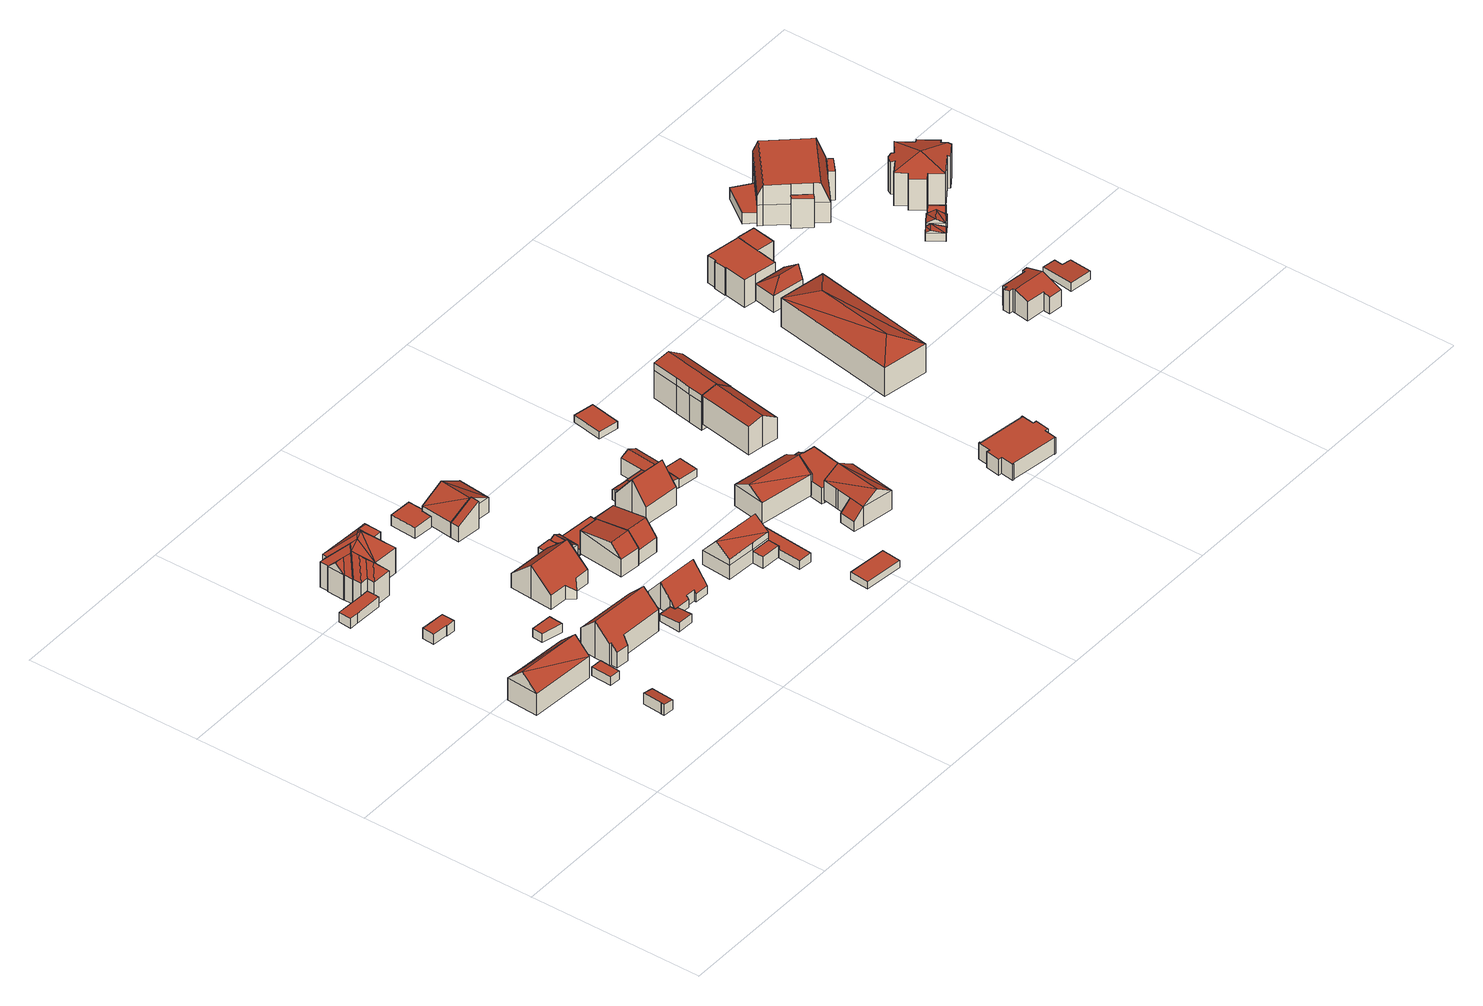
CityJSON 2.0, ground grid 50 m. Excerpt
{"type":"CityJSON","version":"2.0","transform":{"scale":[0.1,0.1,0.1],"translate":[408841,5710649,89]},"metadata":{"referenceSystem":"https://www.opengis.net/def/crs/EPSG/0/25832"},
"CityObjects":{
"building1":{"type":"Building","attributes":{"Gemeindeschluessel":"05978036","Geometrietyp2DReferenz":"3000","function":"31001_1000","roofType":"3100","measuredHeight":10.97},"geometry":[{"type":"MultiSurface","lod":"2","boundaries":[[[0,1,2,3]],[[1,4,5,2]],[[4,6,7,5]],[[6,0,3,7]],[[4,1,8]],[[0,6,9]],[[0,8,1]],[[8,0,9]],[[9,4,8]],[[4,9,6]],[[3,2,5,7]]],"semantics":{"surfaces":[{"type":"WallSurface"},{"type":"RoofSurface"},{"type":"GroundSurface"}],"values":[0,0,0,0,0,0,1,1,1,1,2]}}]},
"building2":{"type":"Building","attributes":{"Gemeindeschluessel":"05978036","Geometrietyp2DReferenz":"3000","function":"31001_2460","roofType":"2100","measuredHeight":3.35},"geometry":[{"type":"MultiSurface","lod":"2","boundaries":[[[10,11,12,13]],[[11,14,15,12]],[[14,16,17,15]],[[16,18,19,17]],[[18,20,21,19]],[[20,10,13,21]],[[20,18,16,14,11,10]],[[13,12,15,17,19,21]]],"semantics":{"surfaces":[{"type":"WallSurface"},{"type":"RoofSurface"},{"type":"GroundSurface"}],"values":[0,0,0,0,0,0,1,2]}}]},
"building3":{"type":"Building","attributes":{"Gemeindeschluessel":"05978036","Geometrietyp2DReferenz":"3000","function":"31001_2460","roofType":"1000","measuredHeight":2.56},"geometry":[{"type":"MultiSurface","lod":"2","boundaries":[[[22,23,24,25]],[[23,26,27,24]],[[26,28,29,27]],[[28,22,25,29]],[[28,26,23,22]],[[25,24,27,29]]],"semantics":{"surfaces":[{"type":"WallSurface"},{"type":"RoofSurface"},{"type":"GroundSurface"}],"values":[0,0,0,0,1,2]}}]},
"building4":{"type":"Building","attributes":{"Gemeindeschluessel":"05978036","Geometrietyp2DReferenz":"3000","function":"31001_2460","roofType":"1000","measuredHeight":3.02},"geometry":[{"type":"MultiSurface","lod":"2","boundaries":[[[30,31,32,33]],[[31,34,35,32]],[[34,36,37,35]],[[36,38,39,37]],[[38,40,41,39]],[[40,30,33,41]],[[40,38,36,34,31,30]],[[33,32,35,37,39,41]]],"semantics":{"surfaces":[{"type":"WallSurface"},{"type":"RoofSurface"},{"type":"GroundSurface"}],"values":[0,0,0,0,0,0,1,2]}}]},
"building5":{"type":"Building","attributes":{"Gemeindeschluessel":"05978036","Geometrietyp2DReferenz":"3000","function":"31001_2460","roofType":"9999","measuredHeight":3},"geometry":[{"type":"MultiSurface","lod":"2","boundaries":[[[42,43,44,45,46,47,48,49]],[[49,48,50,51]],[[48,47,52,50]],[[47,46,53,52]],[[46,45,54,53]],[[45,44,55,54]],[[44,43,56,55]],[[43,42,57,56]],[[42,49,51,57]],[[51,50,52,53,54,55,56,57]]],"semantics":{"surfaces":[{"type":"RoofSurface"},{"type":"WallSurface"},{"type":"GroundSurface"}],"values":[0,1,1,1,1,1,1,1,1,2]}}]},
"building6":{"type":"Building","attributes":{"Gemeindeschluessel":"05978036","Geometrietyp2DReferenz":"3000","function":"31001_2460","roofType":"1000","measuredHeight":2.69},"geometry":[{"type":"MultiSurface","lod":"2","boundaries":[[[58,59,60,61]],[[59,62,63,60]],[[62,64,65,63]],[[64,58,61,65]],[[64,62,59,58]],[[61,60,63,65]]],"semantics":{"surfaces":[{"type":"WallSurface"},{"type":"RoofSurface"},{"type":"GroundSurface"}],"values":[0,0,0,0,1,2]}}]},
"building7":{"type":"Building","attributes":{"Gemeindeschluessel":"05978036","Geometrietyp2DReferenz":"3000","function":"31001_1000","roofType":"5000","measuredHeight":11.16},"geometry":[{"type":"MultiSurface","lod":"2","boundaries":[[[66,67,68,69]],[[67,70,71,68]],[[70,72,73,71]],[[72,74,75,73]],[[74,76,77,75]],[[76,78,79,77]],[[78,80,81,79]],[[80,82,83,81]],[[82,84,85,83]],[[84,66,69,85]],[[80,78,76,74,72,70,67,66]],[[66,84,82,80]],[[69,68,71,73,75,77,79,81,83,85]]],"semantics":{"surfaces":[{"type":"WallSurface"},{"type":"RoofSurface"},{"type":"GroundSurface"}],"values":[0,0,0,0,0,0,0,0,0,0,1,1,2]}}]},
"building8":{"type":"Building","attributes":{"Gemeindeschluessel":"05978036","Geometrietyp2DReferenz":"3000","function":"31001_1000","roofType":"5000","measuredHeight":13.43},"geometry":[{"type":"MultiSurface","lod":"2","boundaries":[[[86,87,88,89]],[[87,90,91,88]],[[90,92,93,91]],[[92,94,95,93]],[[94,96,97,95]],[[96,98,99,97]],[[98,100,101,99]],[[100,102,103,101]],[[102,104,105,103]],[[104,106,107,105]],[[106,108,109,107]],[[108,110,111,109]],[[110,112,113,111]],[[112,114,115,113]],[[114,116,117,115]],[[116,118,119,117]],[[118,120,121,119]],[[120,122,123,121]],[[122,86,89,123]],[[124,125,122,120]],[[124,120,118]],[[126,127,125,124,118,116]],[[128,126,129]],[[90,126,128]],[[126,90,87]],[[130,131,132]],[[126,130,129]],[[116,130,126]],[[116,131,130]],[[131,116,114]],[[133,131,114,112]],[[134,133,112,110]],[[134,110,108]],[[134,108,133]],[[133,132,131]],[[106,133,108]],[[106,132,133]],[[132,106,104]],[[130,132,104,102]],[[129,130,102,100]],[[128,129,100,98]],[[135,136,128,98,96]],[[135,96,94]],[[136,135,94,92]],[[128,136,92,90]],[[127,126,87,86]],[[125,127,86,122]],[[89,88,91,93,95,97,99,101,103,105,107,109,111,113,115,117,119,121,123]]],"semantics":{"surfaces":[{"type":"WallSurface"},{"type":"RoofSurface"},{"type":"GroundSurface"}],"values":[0,0,0,0,0,0,0,0,0,0,0,0,0,0,0,0,0,0,0,1,1,1,1,1,1,1,1,1,1,1,1,1,1,1,1,1,1,1,1,1,1,1,0,1,1,1,1,2]}}]},
"building9":{"type":"Building","attributes":{"Gemeindeschluessel":"05978036","Geometrietyp2DReferenz":"3000","function":"31001_2460","roofType":"2100","measuredHeight":2.71},"geometry":[{"type":"MultiSurface","lod":"2","boundaries":[[[137,138,139,140]],[[138,141,142,139]],[[141,143,144,142]],[[143,145,146,144]],[[145,147,148,146]],[[147,137,140,148]],[[147,145,143,141,138,137]],[[140,139,142,144,146,148]]],"semantics":{"surfaces":[{"type":"WallSurface"},{"type":"RoofSurface"},{"type":"GroundSurface"}],"values":[0,0,0,0,0,0,1,2]}}]},
"building10":{"type":"Building","attributes":{"Gemeindeschluessel":"05978036","Geometrietyp2DReferenz":"3000","function":"31001_1000","roofType":"3100","measuredHeight":10.07},"geometry":[{"type":"MultiSurface","lod":"2","boundaries":[[[149,150,151,152]],[[150,153,154,151]],[[153,155,156,154]],[[155,157,158,156]],[[157,159,160,158]],[[159,161,162,160]],[[161,163,164,162]],[[163,165,166,164]],[[165,167,168,166]],[[167,149,152,168]],[[163,161,159,157,155,153,150]],[[150,149,167,165,163]],[[152,151,154,156,158,160,162,164,166,168]]],"semantics":{"surfaces":[{"type":"WallSurface"},{"type":"RoofSurface"},{"type":"GroundSurface"}],"values":[0,0,0,0,0,0,0,0,0,0,1,1,2]}}]},
"building11":{"type":"Building","attributes":{"Gemeindeschluessel":"05978036","Geometrietyp2DReferenz":"3000","function":"31001_1000","roofType":"3100","measuredHeight":8.25},"geometry":[{"type":"MultiSurface","lod":"2","boundaries":[[[169,170,171,172]],[[170,173,174,171]],[[173,175,176,174]],[[175,177,178,176]],[[177,179,180,178]],[[179,181,182,180]],[[181,183,184,182]],[[183,185,186,184]],[[185,187,188,186]],[[187,189,190,188]],[[189,191,192,190]],[[191,169,172,192]],[[187,185,183,181]],[[181,179,177,175,173,170,169,191,189,187]],[[172,171,174,176,178,180,182,184,186,188,190,192]]],"semantics":{"surfaces":[{"type":"WallSurface"},{"type":"RoofSurface"},{"type":"GroundSurface"}],"values":[0,0,0,0,0,0,0,0,0,0,0,0,1,1,2]}}]},
"building12":{"type":"Building","attributes":{"Gemeindeschluessel":"05978036","Geometrietyp2DReferenz":"3000","function":"31001_2460","roofType":"1000","measuredHeight":3.5},"geometry":[{"type":"MultiSurface","lod":"2","boundaries":[[[193,194,195,196]],[[194,197,198,195]],[[197,199,200,198]],[[199,201,202,200]],[[201,193,196,202]],[[201,199,197,194,193]],[[196,195,198,200,202]]],"semantics":{"surfaces":[{"type":"WallSurface"},{"type":"RoofSurface"},{"type":"GroundSurface"}],"values":[0,0,0,0,0,1,2]}}]},
"building13":{"type":"Building","attributes":{"Gemeindeschluessel":"05978036","Geometrietyp2DReferenz":"3000","function":"31001_2460","roofType":"1000","measuredHeight":3.28},"geometry":[{"type":"MultiSurface","lod":"2","boundaries":[[[203,204,205,206]],[[204,207,208,205]],[[207,209,210,208]],[[209,211,212,210]],[[211,213,214,212]],[[213,203,206,214]],[[213,211,209,207,204,203]],[[206,205,208,210,212,214]]],"semantics":{"surfaces":[{"type":"WallSurface"},{"type":"RoofSurface"},{"type":"GroundSurface"}],"values":[0,0,0,0,0,0,1,2]}}]},
"building14":{"type":"Building","attributes":{"Gemeindeschluessel":"05978036","Geometrietyp2DReferenz":"3000","function":"31001_2460","roofType":"3100","measuredHeight":3.82},"geometry":[{"type":"MultiSurface","lod":"2","boundaries":[[[215,216,217,218]],[[216,219,220,217]],[[219,221,222,220]],[[221,215,218,222]],[[219,216,223]],[[215,221,224]],[[216,224,223]],[[224,216,215]],[[223,221,219]],[[221,223,224]],[[218,217,220,222]]],"semantics":{"surfaces":[{"type":"WallSurface"},{"type":"RoofSurface"},{"type":"GroundSurface"}],"values":[0,0,0,0,0,0,1,1,1,1,2]}}]},
"building15":{"type":"Building","attributes":{"Gemeindeschluessel":"05978036","Geometrietyp2DReferenz":"3000","function":"31001_1000","roofType":"3100","measuredHeight":8.83},"geometry":[{"type":"MultiSurface","lod":"2","boundaries":[[[225,226,227,228]],[[226,229,230,227]],[[229,231,232,230]],[[231,225,228,232]],[[229,226,233]],[[225,231,234]],[[226,225,234,233]],[[231,229,233,234]],[[228,227,230,232]]],"semantics":{"surfaces":[{"type":"WallSurface"},{"type":"RoofSurface"},{"type":"GroundSurface"}],"values":[0,0,0,0,0,0,1,1,2]}}]},
"building16":{"type":"Building","attributes":{"Gemeindeschluessel":"05978036","Geometrietyp2DReferenz":"3000","function":"31001_1000"},"children":["building16-1","building16-2"]},
"building16-1":{"type":"BuildingPart","attributes":{"roofType":"2100","measuredHeight":8.32},"parents":["building16"],"geometry":[{"type":"MultiSurface","lod":"2","boundaries":[[[235,236,237,238,239,240]],[[236,241,242,237]],[[241,243,244,242]],[[241,236,235,245,246,243]],[[244,238,237,242]],[[240,245,235]],[[238,244,243,246,239]],[[239,246,245,240]]],"semantics":{"surfaces":[{"type":"WallSurface"},{"type":"RoofSurface"},{"type":"GroundSurface"},{"type":"ClosureSurface"}],"values":[0,0,0,1,2,0,3,3]}}]},
"building16-2":{"type":"BuildingPart","attributes":{"roofType":"3100","measuredHeight":8.21},"parents":["building16"],"geometry":[{"type":"MultiSurface","lod":"2","boundaries":[[[247,248,249,250]],[[251,252,244,243]],[[251,247,250,252]],[[247,251,253]],[[253,248,247]],[[248,253,254,245,240]],[[251,254,253]],[[254,251,243]],[[250,249,238,244,252]],[[238,249,248,239]],[[244,238,239,246,243]],[[254,243,246,245]],[[240,239,248]],[[245,246,239,240]]],"semantics":{"surfaces":[{"type":"WallSurface"},{"type":"RoofSurface"},{"type":"GroundSurface"},{"type":"ClosureSurface"}],"values":[0,0,0,0,1,1,1,1,2,0,3,0,0,3]}}]},
"building17":{"type":"Building","attributes":{"Gemeindeschluessel":"05978036","Geometrietyp2DReferenz":"3000","function":"31001_1000","roofType":"3100","measuredHeight":8.7},"geometry":[{"type":"MultiSurface","lod":"2","boundaries":[[[255,226,256,257]],[[226,258,259,256]],[[258,260,261,259]],[[260,262,263,261]],[[262,264,265,263]],[[264,266,267,265]],[[266,268,269,267]],[[268,255,257,269]],[[264,262,260,258,226,255]],[[255,268,266,264]],[[257,256,259,261,263,265,267,269]]],"semantics":{"surfaces":[{"type":"WallSurface"},{"type":"RoofSurface"},{"type":"GroundSurface"}],"values":[0,0,0,0,0,0,0,0,1,1,2]}}]},
"building18":{"type":"Building","attributes":{"Gemeindeschluessel":"05978036","Geometrietyp2DReferenz":"3000","function":"31001_1310","roofType":"1000","measuredHeight":1.71},"geometry":[{"type":"MultiSurface","lod":"2","boundaries":[[[270,271,222,272]],[[271,273,220,222]],[[273,274,275,220]],[[274,276,277,275]],[[276,278,279,277]],[[278,280,281,279]],[[280,282,283,281]],[[282,284,285,283]],[[284,286,287,285]],[[286,288,289,287]],[[288,270,272,289]],[[288,286,284,282,280,278,276,274,273,271,270]],[[272,222,220,275,277,279,281,283,285,287,289]]],"semantics":{"surfaces":[{"type":"WallSurface"},{"type":"RoofSurface"},{"type":"GroundSurface"}],"values":[0,0,0,0,0,0,0,0,0,0,0,1,2]}}]},
"building19":{"type":"Building","attributes":{"Gemeindeschluessel":"05978036","Geometrietyp2DReferenz":"3000","function":"31001_1000"},"children":["building19-1","building19-2"]},
"building19-1":{"type":"BuildingPart","attributes":{"roofType":"3100","measuredHeight":9.19},"parents":["building19"],"geometry":[{"type":"MultiSurface","lod":"2","boundaries":[[[290,291,292,293]],[[291,294,295,296,292]],[[297,298,299]],[[297,300,301,298]],[[300,302,303,301]],[[302,290,293,303]],[[290,304,305,306]],[[304,290,302]],[[304,307,305]],[[304,308,309,307]],[[294,307,309,297]],[[297,309,308,300]],[[300,308,304,302]],[[291,306,305,307,294]],[[290,306,291]],[[293,292,296,298,301,303]],[[299,295,294,297]],[[299,298,296,295]]],"semantics":{"surfaces":[{"type":"WallSurface"},{"type":"RoofSurface"},{"type":"GroundSurface"},{"type":"ClosureSurface"}],"values":[0,0,0,0,0,0,1,1,1,1,0,0,0,0,0,2,0,3]}}]},
"building19-2":{"type":"BuildingPart","attributes":{"roofType":"1000","measuredHeight":3.63},"parents":["building19"],"geometry":[{"type":"MultiSurface","lod":"2","boundaries":[[[295,310,311,296]],[[310,312,313,311]],[[312,314,315,313]],[[314,299,298,315]],[[299,314,312,310,295]],[[296,311,313,315,298]],[[296,298,299,295]]],"semantics":{"surfaces":[{"type":"WallSurface"},{"type":"RoofSurface"},{"type":"GroundSurface"},{"type":"ClosureSurface"}],"values":[0,0,0,0,1,2,3]}}]},
"building20":{"type":"Building","attributes":{"Gemeindeschluessel":"05978036","Geometrietyp2DReferenz":"3000","function":"31001_2460","roofType":"1000","measuredHeight":2.87},"geometry":[{"type":"MultiSurface","lod":"2","boundaries":[[[316,317,261,263]],[[317,318,319,261]],[[318,320,321,319]],[[320,322,323,321]],[[322,316,263,323]],[[322,320,318,317,316]],[[263,261,319,321,323]]],"semantics":{"surfaces":[{"type":"WallSurface"},{"type":"RoofSurface"},{"type":"GroundSurface"}],"values":[0,0,0,0,0,1,2]}}]},
"building21":{"type":"Building","attributes":{"Gemeindeschluessel":"05978036","Geometrietyp2DReferenz":"3000","function":"31001_2460","roofType":"1000","measuredHeight":2.16},"geometry":[{"type":"MultiSurface","lod":"2","boundaries":[[[324,325,326,327]],[[325,328,329,326]],[[328,330,331,329]],[[330,324,327,331]],[[330,328,325,324]],[[327,326,329,331]]],"semantics":{"surfaces":[{"type":"WallSurface"},{"type":"RoofSurface"},{"type":"GroundSurface"}],"values":[0,0,0,0,1,2]}}]},
"building22":{"type":"Building","attributes":{"Gemeindeschluessel":"05978036","Geometrietyp2DReferenz":"3000","function":"31001_2460","roofType":"1000","measuredHeight":2.64},"geometry":[{"type":"MultiSurface","lod":"2","boundaries":[[[332,333,313,334]],[[333,335,311,313]],[[335,336,296,311]],[[336,337,292,296]],[[337,338,339,292]],[[338,340,341,339]],[[340,332,334,341]],[[340,338,337,336,335,333,332]],[[334,313,311,296,292,339,341]]],"semantics":{"surfaces":[{"type":"WallSurface"},{"type":"RoofSurface"},{"type":"GroundSurface"}],"values":[0,0,0,0,0,0,0,1,2]}}]},
"building23":{"type":"Building","attributes":{"Gemeindeschluessel":"05978036","Geometrietyp2DReferenz":"3000","function":"51009_1610","roofType":"2100","measuredHeight":3.91},"geometry":[{"type":"MultiSurface","lod":"2","boundaries":[[[342,343,344,345]],[[343,346,347,344]],[[346,348,349,347]],[[348,350,351,349]],[[350,352,353,351]],[[352,342,345,353]],[[352,350,348,346,343,342]],[[345,344,347,349,351,353]]],"semantics":{"surfaces":[{"type":"WallSurface"},{"type":"RoofSurface"},{"type":"GroundSurface"}],"values":[0,0,0,0,0,0,1,2]}}]},
"building24":{"type":"Building","attributes":{"Gemeindeschluessel":"05978036","Geometrietyp2DReferenz":"3000","function":"31001_1000"},"children":["building24-1","building24-2","building24-3"]},
"building24-1":{"type":"BuildingPart","attributes":{"roofType":"2100","measuredHeight":5.66},"parents":["building24"],"geometry":[{"type":"MultiSurface","lod":"2","boundaries":[[[352,354,355]],[[352,356,357,354]],[[356,358,359,357]],[[358,356,352,360,361]],[[362,354,357,359]],[[352,355,360]],[[355,354,362,363,360]],[[363,361,360]],[[362,359,358,361,363]]],"semantics":{"surfaces":[{"type":"WallSurface"},{"type":"RoofSurface"},{"type":"GroundSurface"},{"type":"ClosureSurface"}],"values":[0,0,0,1,2,0,3,0,3]}}]},
"building24-2":{"type":"BuildingPart","attributes":{"roofType":"3100","measuredHeight":11.53},"parents":["building24"],"geometry":[{"type":"MultiSurface","lod":"2","boundaries":[[[364,355,354,365]],[[366,367,368,369,370]],[[367,371,372,368]],[[371,373,374,372]],[[373,375,376,374]],[[375,377,378,376]],[[377,379,380,378]],[[379,381,382,380]],[[381,383,384,382]],[[383,364,365,384]],[[379,377,375,373,371]],[[371,367,366,360,355,364,383,381,379]],[[365,354,362,369,368,372,374,376,378,380,382,384]],[[362,354,355,360,363]],[[370,363,360,366]],[[370,369,362,363]]],"semantics":{"surfaces":[{"type":"WallSurface"},{"type":"RoofSurface"},{"type":"GroundSurface"},{"type":"ClosureSurface"}],"values":[0,0,0,0,0,0,0,0,0,0,1,1,2,3,0,3]}}]},
"building24-3":{"type":"BuildingPart","attributes":{"roofType":"3100","measuredHeight":6.38},"parents":["building24"],"geometry":[{"type":"MultiSurface","lod":"2","boundaries":[[[385,386,387,359,358]],[[386,388,389,387]],[[388,390,391,389]],[[390,392,393,391]],[[392,394,395,393]],[[394,396,368,395]],[[396,370,369,368]],[[394,392,390,388]],[[388,386,385,361,363,370,396,394]],[[362,359,387,389,391,393,395,368,369]],[[358,361,385]],[[359,362,363,361,358]],[[363,362,369,370]]],"semantics":{"surfaces":[{"type":"WallSurface"},{"type":"RoofSurface"},{"type":"GroundSurface"},{"type":"ClosureSurface"}],"values":[0,0,0,0,0,0,0,1,1,2,0,3,3]}}]},
"building25":{"type":"Building","attributes":{"Gemeindeschluessel":"05978036","Geometrietyp2DReferenz":"3000","function":"31001_2460","roofType":"2100","measuredHeight":3.67},"geometry":[{"type":"MultiSurface","lod":"2","boundaries":[[[397,398,399,400]],[[398,401,402,399]],[[401,403,404,402]],[[403,397,400,404]],[[403,401,398,397]],[[400,399,402,404]]],"semantics":{"surfaces":[{"type":"WallSurface"},{"type":"RoofSurface"},{"type":"GroundSurface"}],"values":[0,0,0,0,1,2]}}]},
"building26":{"type":"Building","attributes":{"Gemeindeschluessel":"05978036","Geometrietyp2DReferenz":"3000","function":"31001_2000","roofType":"5000","measuredHeight":9.31},"geometry":[{"type":"MultiSurface","lod":"2","boundaries":[[[405,406,407,408]],[[406,409,410,407]],[[409,411,412,410]],[[411,413,414,412]],[[413,415,416,414]],[[415,405,408,416]],[[406,417,418,419,409]],[[415,413,418]],[[415,418,417]],[[417,405,415]],[[411,419,418,413]],[[409,419,411]],[[405,417,406]],[[408,407,410,412,414,416]]],"semantics":{"surfaces":[{"type":"WallSurface"},{"type":"RoofSurface"},{"type":"GroundSurface"}],"values":[0,0,0,0,0,0,1,1,1,1,0,0,0,2]}}]},
"building27":{"type":"Building","attributes":{"Gemeindeschluessel":"05978036","Geometrietyp2DReferenz":"3000","function":"31001_2460","roofType":"1000","measuredHeight":2.5},"geometry":[{"type":"MultiSurface","lod":"2","boundaries":[[[420,421,422,423]],[[421,424,425,422]],[[424,426,427,425]],[[426,420,423,427]],[[426,424,421,420]],[[423,422,425,427]]],"semantics":{"surfaces":[{"type":"WallSurface"},{"type":"RoofSurface"},{"type":"GroundSurface"}],"values":[0,0,0,0,1,2]}}]},
"building28":{"type":"Building","attributes":{"Gemeindeschluessel":"05978036","Geometrietyp2DReferenz":"3000","function":"31001_1100"},"children":["building28-1","building28-2"]},
"building28-1":{"type":"BuildingPart","attributes":{"roofType":"2100","measuredHeight":5.88},"parents":["building28"],"geometry":[{"type":"MultiSurface","lod":"2","boundaries":[[[428,429,430,431]],[[432,433,434,435]],[[433,428,431,434]],[[433,432,429,428]],[[431,430,435,434]],[[435,430,429,432]]],"semantics":{"surfaces":[{"type":"WallSurface"},{"type":"RoofSurface"},{"type":"GroundSurface"},{"type":"ClosureSurface"}],"values":[0,0,0,1,2,3]}}]},
"building28-2":{"type":"BuildingPart","attributes":{"roofType":"3100","measuredHeight":8.82},"parents":["building28"],"geometry":[{"type":"MultiSurface","lod":"2","boundaries":[[[436,432,435,437]],[[438,439,430,429]],[[438,440,441,439]],[[440,442,443,441]],[[442,444,445,443]],[[444,446,447,445]],[[446,436,437,447]],[[448,436,446,449]],[[450,436,448]],[[450,448,442]],[[442,440,438,429,432,450]],[[444,449,446]],[[442,448,449,444]],[[436,450,432]],[[437,435,430,439,441,443,445,447]],[[429,430,435,432]]],"semantics":{"surfaces":[{"type":"WallSurface"},{"type":"RoofSurface"},{"type":"GroundSurface"},{"type":"ClosureSurface"}],"values":[0,0,0,0,0,0,0,1,1,1,1,0,0,0,2,3]}}]},
"building29":{"type":"Building","attributes":{"Gemeindeschluessel":"05978036","Geometrietyp2DReferenz":"3000","function":"31001_1100"},"children":["building29-1","building29-2"]},
"building29-1":{"type":"BuildingPart","attributes":{"roofType":"1000","measuredHeight":4.9},"parents":["building29"],"geometry":[{"type":"MultiSurface","lod":"2","boundaries":[[[451,452,453,454]],[[452,455,456,453]],[[455,457,458,456]],[[457,459,460,458]],[[459,461,462,460]],[[463,464,465,466]],[[463,467,468,464]],[[467,469,470,468]],[[469,451,454,470]],[[469,467,463,466,461,459,457,455,452,451]],[[454,453,456,458,460,462,465,464,468,470]],[[466,465,462,461]]],"semantics":{"surfaces":[{"type":"WallSurface"},{"type":"RoofSurface"},{"type":"GroundSurface"},{"type":"ClosureSurface"}],"values":[0,0,0,0,0,0,0,0,0,1,2,3]}}]},
"building29-2":{"type":"BuildingPart","attributes":{"roofType":"2100","measuredHeight":4.86},"parents":["building29"],"geometry":[{"type":"MultiSurface","lod":"2","boundaries":[[[461,471,472,462]],[[471,473,474,472]],[[473,466,465,474]],[[473,471,461,466]],[[465,462,472,474]],[[462,465,466,461]]],"semantics":{"surfaces":[{"type":"WallSurface"},{"type":"RoofSurface"},{"type":"GroundSurface"},{"type":"ClosureSurface"}],"values":[0,0,0,1,2,3]}}]},
"building30":{"type":"Building","attributes":{"Gemeindeschluessel":"05978036","Geometrietyp2DReferenz":"3000","function":"31001_2460","roofType":"1000","measuredHeight":2.23},"geometry":[{"type":"MultiSurface","lod":"2","boundaries":[[[475,476,477,478]],[[476,479,480,477]],[[479,481,482,480]],[[481,475,478,482]],[[481,479,476,475]],[[478,477,480,482]]],"semantics":{"surfaces":[{"type":"WallSurface"},{"type":"RoofSurface"},{"type":"GroundSurface"}],"values":[0,0,0,0,1,2]}}]},
"building31":{"type":"Building","attributes":{"Gemeindeschluessel":"05978036","Geometrietyp2DReferenz":"3000","function":"31001_1000","roofType":"3100","measuredHeight":9.65},"geometry":[{"type":"MultiSurface","lod":"2","boundaries":[[[483,484,485,486]],[[484,487,488,485]],[[487,489,490,488]],[[489,491,492,490]],[[491,493,494,492]],[[493,495,496,494]],[[495,497,498,496]],[[497,499,500,498]],[[499,501,502,500]],[[501,483,486,502]],[[497,495,493,491,489]],[[489,487,484,483,501,499,497]],[[486,485,488,490,492,494,496,498,500,502]]],"semantics":{"surfaces":[{"type":"WallSurface"},{"type":"RoofSurface"},{"type":"GroundSurface"}],"values":[0,0,0,0,0,0,0,0,0,0,1,1,2]}}]},
"building32":{"type":"Building","attributes":{"Gemeindeschluessel":"05978036","Geometrietyp2DReferenz":"3000","function":"31001_1000","roofType":"5000","measuredHeight":11.62},"geometry":[{"type":"MultiSurface","lod":"2","boundaries":[[[503,504,505,506]],[[504,507,508,505]],[[507,509,510,508]],[[509,511,512,510]],[[511,493,513,512]],[[493,514,515,513]],[[514,516,517,515]],[[516,518,519,517]],[[518,503,506,519]],[[509,520,521,491,522,523,511]],[[521,520,524,525,526,527,528]],[[514,491,521,528,516]],[[516,528,527,518]],[[518,527,526,503]],[[503,526,525,504]],[[504,525,524,507]],[[507,524,520,509]],[[511,523,522,493]],[[493,522,491,514]],[[506,505,508,510,512,513,515,517,519]]],"semantics":{"surfaces":[{"type":"WallSurface"},{"type":"RoofSurface"},{"type":"GroundSurface"}],"values":[0,0,0,0,0,0,0,0,0,1,1,0,0,0,0,0,0,0,0,2]}}]},
"building33":{"type":"Building","attributes":{"Gemeindeschluessel":"05978036","Geometrietyp2DReferenz":"3000","function":"31001_2500","roofType":"1000","measuredHeight":4.91},"geometry":[{"type":"MultiSurface","lod":"2","boundaries":[[[529,530,531,532]],[[530,533,534,531]],[[533,535,536,534]],[[535,537,538,536]],[[537,539,540,538]],[[539,541,542,540]],[[541,543,544,542]],[[543,545,546,544]],[[545,547,548,546]],[[547,549,550,548]],[[549,551,552,550]],[[551,553,554,552]],[[553,555,556,554]],[[555,557,558,556]],[[557,559,560,558]],[[559,561,562,560]],[[561,563,564,562]],[[563,565,566,564]],[[565,567,568,566]],[[567,529,532,568]],[[567,565,563,561,559,557,555,553,551,549,547,545,543,541,539,537,535,533,530,529]],[[532,531,534,536,538,540,542,544,546,548,550,552,554,556,558,560,562,564,566,568]]],"semantics":{"surfaces":[{"type":"WallSurface"},{"type":"RoofSurface"},{"type":"GroundSurface"}],"values":[0,0,0,0,0,0,0,0,0,0,0,0,0,0,0,0,0,0,0,0,1,2]}}]},
"building34":{"type":"Building","attributes":{"Gemeindeschluessel":"05978036","Geometrietyp2DReferenz":"3000","function":"31001_2500","roofType":"3200","measuredHeight":11.5},"geometry":[{"type":"MultiSurface","lod":"2","boundaries":[[[569,570,571,572]],[[570,573,574,571]],[[573,575,576,574]],[[575,569,572,576]],[[573,570,577]],[[569,575,578]],[[578,570,569]],[[570,578,577]],[[575,577,578]],[[577,575,573]],[[572,571,574,576]]],"semantics":{"surfaces":[{"type":"WallSurface"},{"type":"RoofSurface"},{"type":"GroundSurface"}],"values":[0,0,0,0,1,1,1,1,1,1,2]}}]},
"building35":{"type":"Building","attributes":{"Gemeindeschluessel":"05978036","Geometrietyp2DReferenz":"3000","function":"31001_2460","roofType":"5000","measuredHeight":8.82},"geometry":[{"type":"MultiSurface","lod":"2","boundaries":[[[579,580,581,582]],[[580,583,584,581]],[[583,585,586,584]],[[585,579,582,586]],[[583,580,587]],[[579,585,588]],[[580,579,588,587]],[[585,583,587,588]],[[582,581,584,586]]],"semantics":{"surfaces":[{"type":"WallSurface"},{"type":"RoofSurface"},{"type":"GroundSurface"}],"values":[0,0,0,0,1,0,1,1,2]}}]},
"building36":{"type":"Building","attributes":{"Gemeindeschluessel":"05978036","Geometrietyp2DReferenz":"3000","function":"31001_1000"},"children":["building36-1","building36-2"]},
"building36-1":{"type":"BuildingPart","attributes":{"roofType":"1000","measuredHeight":8.47},"parents":["building36"],"geometry":[{"type":"MultiSurface","lod":"2","boundaries":[[[589,590,591,592,593]],[[590,594,595,591]],[[594,596,597,598,595]],[[596,594,590,589]],[[592,591,595,598]],[[593,597,596,589]],[[593,592,598,597]]],"semantics":{"surfaces":[{"type":"WallSurface"},{"type":"RoofSurface"},{"type":"GroundSurface"},{"type":"ClosureSurface"}],"values":[0,0,0,1,2,0,3]}}]},
"building36-2":{"type":"BuildingPart","attributes":{"roofType":"1000","measuredHeight":8.37},"parents":["building36"],"geometry":[{"type":"MultiSurface","lod":"2","boundaries":[[[599,600,601,602]],[[600,603,604,601]],[[603,593,592,604]],[[597,605,606,598]],[[605,607,608,606]],[[607,609,610,608]],[[609,611,612,610]],[[611,613,614,612]],[[613,599,602,614]],[[613,611,609,607,605,597,593,603,600,599]],[[602,601,604,592,598,606,608,610,612,614]],[[598,592,593,597]]],"semantics":{"surfaces":[{"type":"WallSurface"},{"type":"RoofSurface"},{"type":"GroundSurface"},{"type":"ClosureSurface"}],"values":[0,0,0,0,0,0,0,0,0,1,2,3]}}]},
"building37":{"type":"Building","attributes":{"Gemeindeschluessel":"05978036","Geometrietyp2DReferenz":"3000","function":"31001_1000","roofType":"3100","measuredHeight":7.27},"geometry":[{"type":"MultiSurface","lod":"2","boundaries":[[[615,616,617,618]],[[616,619,620,617]],[[619,621,622,620]],[[621,623,624,622]],[[623,625,626,624]],[[625,627,628,626]],[[627,629,630,628]],[[629,631,632,630]],[[631,633,634,632]],[[633,635,636,634]],[[635,637,638,636]],[[637,639,640,638]],[[639,641,642,640]],[[641,643,644,642]],[[643,645,646,644]],[[645,615,618,646]],[[641,639,637,635,633,631,629,627,625,623,621,619]],[[619,616,615,645,643,641]],[[618,617,620,622,624,626,628,630,632,634,636,638,640,642,644,646]]],"semantics":{"surfaces":[{"type":"WallSurface"},{"type":"RoofSurface"},{"type":"GroundSurface"}],"values":[0,0,0,0,0,0,0,0,0,0,0,0,0,0,0,0,1,1,2]}}]},
"building38":{"type":"Building","attributes":{"Gemeindeschluessel":"05978036","Geometrietyp2DReferenz":"3000","function":"31001_2460","roofType":"2100","measuredHeight":2.69},"geometry":[{"type":"MultiSurface","lod":"2","boundaries":[[[647,648,649,650]],[[648,651,652,649]],[[651,653,654,652]],[[653,655,656,654]],[[655,657,658,656]],[[657,647,650,658]],[[657,655,653,651,648,647]],[[650,649,652,654,656,658]]],"semantics":{"surfaces":[{"type":"WallSurface"},{"type":"RoofSurface"},{"type":"GroundSurface"}],"values":[0,0,0,0,0,0,1,2]}}]},
"building39":{"type":"Building","attributes":{"Gemeindeschluessel":"05978036","Geometrietyp2DReferenz":"3000","function":"31001_2460","roofType":"3100","measuredHeight":3.32},"geometry":[{"type":"MultiSurface","lod":"2","boundaries":[[[659,660,661,662]],[[660,663,664,661]],[[663,665,666,664]],[[665,659,662,666]],[[663,660,667]],[[659,665,668]],[[668,660,659]],[[660,668,667]],[[665,667,668]],[[667,665,663]],[[662,661,664,666]]],"semantics":{"surfaces":[{"type":"WallSurface"},{"type":"RoofSurface"},{"type":"GroundSurface"}],"values":[0,0,0,0,0,0,1,1,1,1,2]}}]},
"building40":{"type":"Building","attributes":{"Gemeindeschluessel":"05978036","Geometrietyp2DReferenz":"3000","function":"31001_1100"},"children":["building40-1","building40-2","building40-3","building40-4"]},
"building40-1":{"type":"BuildingPart","attributes":{"roofType":"1000","measuredHeight":3.32},"parents":["building40"],"geometry":[{"type":"MultiSurface","lod":"2","boundaries":[[[669,670,671,672]],[[670,673,674,671]],[[675,669,672,676]],[[675,673,670,669]],[[672,671,674,676]],[[676,674,673,675]]],"semantics":{"surfaces":[{"type":"WallSurface"},{"type":"RoofSurface"},{"type":"GroundSurface"},{"type":"ClosureSurface"}],"values":[0,0,0,1,2,3]}}]},
"building40-2":{"type":"BuildingPart","attributes":{"roofType":"5000","measuredHeight":12.31},"parents":["building40"],"geometry":[{"type":"MultiSurface","lod":"2","boundaries":[[[677,678,679,680]],[[678,681,682,679]],[[681,683,675,676,682]],[[684,685,686,674,673]],[[685,687,688,686]],[[687,689,690,688]],[[689,691,692,690]],[[691,693,694,692]],[[695,696,697,698]],[[696,699,700,697]],[[691,701,702,696,695,693]],[[703,704,705,706,707,708]],[[701,709,703,708,710,711,702]],[[696,702,711,712,699]],[[677,713,710,708,678]],[[687,703,709,689]],[[689,709,701,691]],[[678,708,707,681]],[[681,707,706,683]],[[683,706,705,684]],[[684,705,704,685]],[[685,704,703,687]],[[680,679,682,676,674,686,688,690,692,694,698,697,700]],[[673,675,683,684]],[[673,674,676,675]],[[698,694,693,695]],[[680,700,699,677]],[[710,713,712,711]],[[699,712,713,677]]],"semantics":{"surfaces":[{"type":"WallSurface"},{"type":"RoofSurface"},{"type":"GroundSurface"},{"type":"ClosureSurface"}],"values":[0,0,0,0,0,0,0,0,0,0,1,1,1,0,0,0,0,0,0,0,0,0,2,0,3,3,3,0,3]}}]},
"building40-3":{"type":"BuildingPart","attributes":{"roofType":"1000","measuredHeight":9.04},"parents":["building40"],"geometry":[{"type":"MultiSurface","lod":"2","boundaries":[[[714,713,677,680,715]],[[712,716,717,700,699]],[[716,714,715,717]],[[716,712,713,714]],[[715,680,700,717]],[[699,700,680,677]],[[699,677,713,712]]],"semantics":{"surfaces":[{"type":"WallSurface"},{"type":"RoofSurface"},{"type":"GroundSurface"},{"type":"ClosureSurface"}],"values":[0,0,0,1,2,3,3]}}]},
"building40-4":{"type":"BuildingPart","attributes":{"roofType":"1000","measuredHeight":9.05},"parents":["building40"],"geometry":[{"type":"MultiSurface","lod":"2","boundaries":[[[718,719,695,698,720]],[[721,722,723,694,693]],[[722,718,720,723]],[[722,721,719,718]],[[720,698,694,723]],[[693,695,719,721]],[[693,694,698,695]]],"semantics":{"surfaces":[{"type":"WallSurface"},{"type":"RoofSurface"},{"type":"GroundSurface"},{"type":"ClosureSurface"}],"values":[0,0,0,1,2,0,3]}}]},
"building41":{"type":"Building","attributes":{"Gemeindeschluessel":"05978036","Geometrietyp2DReferenz":"3000","function":"31001_2460","roofType":"5000","measuredHeight":4.99},"geometry":[{"type":"MultiSurface","lod":"2","boundaries":[[[724,725,726,727]],[[725,728,729,726]],[[728,730,731,729]],[[730,732,733,731]],[[732,724,727,733]],[[725,734,735]],[[734,725,724]],[[728,732,730]],[[735,732,728]],[[732,735,734]],[[724,732,734]],[[728,725,735]],[[727,726,729,731,733]]],"semantics":{"surfaces":[{"type":"WallSurface"},{"type":"RoofSurface"},{"type":"GroundSurface"}],"values":[0,0,0,0,0,1,1,1,1,1,0,0,2]}}]},
"building42":{"type":"Building","attributes":{"Gemeindeschluessel":"05978036","Geometrietyp2DReferenz":"3000","function":"31001_9998","roofType":"3100","measuredHeight":5.02},"geometry":[{"type":"MultiSurface","lod":"2","boundaries":[[[736,737,738,739]],[[737,740,741,738]],[[740,742,743,741]],[[742,736,739,743]],[[740,737,744]],[[736,742,745]],[[737,736,745,744]],[[742,740,744,745]],[[739,738,741,743]]],"semantics":{"surfaces":[{"type":"WallSurface"},{"type":"RoofSurface"},{"type":"GroundSurface"}],"values":[0,0,0,0,0,0,1,1,2]}}]},
"building43":{"type":"Building","attributes":{"Gemeindeschluessel":"05978036","Geometrietyp2DReferenz":"3000","function":"31001_1000","roofType":"3500","measuredHeight":11.96},"geometry":[{"type":"MultiSurface","lod":"2","boundaries":[[[746,747,748,749]],[[747,750,751,748]],[[750,752,753,751]],[[752,754,755,753]],[[754,756,757,755]],[[756,758,759,757]],[[758,760,761,759]],[[760,762,763,761]],[[762,764,765,763]],[[764,766,767,765]],[[766,768,769,767]],[[768,770,771,769]],[[770,772,773,771]],[[772,774,775,773]],[[774,776,777,775]],[[776,778,779,777]],[[778,780,781,779]],[[780,782,783,781]],[[782,784,785,783]],[[784,786,787,785]],[[786,746,749,787]],[[758,756,754,752,750,747,788]],[[772,770,768,766,764,762,760,758,788]],[[782,780,778,776,774,772,788]],[[747,746,786,784,782,788]],[[749,748,751,753,755,757,759,761,763,765,767,769,771,773,775,777,779,781,783,785,787]]],"semantics":{"surfaces":[{"type":"WallSurface"},{"type":"RoofSurface"},{"type":"GroundSurface"}],"values":[0,0,0,0,0,0,0,0,0,0,0,0,0,0,0,0,0,0,0,0,0,1,1,1,1,2]}}]}
},
"vertices":[
[13,456,126],[203,440,126],[203,440,59],[13,456,59],[196,350,126],[196,350,59],[6,365,126],[6,365,59],[199,395,169],[9,410,169],
[176,111,107],[176,120,107],[176,120,73],[176,111,73],[177,120,107],[177,120,73],[181,177,107],[181,177,73],[212,174,102],[212,174,73],[207,109,102],[207,109,73],
[207,351,86],[239,349,86],[239,349,60],[207,351,60],[234,289,86],[234,289,60],[203,291,86],[203,291,60],
[89,734,76],[92,769,76],[92,769,45],[89,734,45],[162,764,76],[162,764,45],[160,726,76],[160,726,45],[134,728,76],[134,728,45],[134,730,76],[134,730,45],
[53,935,66],[133,931,66],[134,946,66],[135,967,66],[112,968,66],[55,971,66],[30,973,66],[28,936,66],[30,973,36],[28,936,36],[55,971,36],[112,968,36],[135,967,36],[134,946,36],[133,931,36],[53,935,36],
[245,556,80],[305,551,80],[305,551,53],[245,556,53],[302,511,80],[302,511,53],[242,525,80],[242,525,53],
[446,375,166],[443,329,121],[443,329,54],[446,375,54],[316,338,120],[316,338,54],[308,320,102],[308,320,54],[271,323,102],[271,323,54],[273,342,121],[273,342,54],[268,343,121],[268,343,54],[271,389,166],[271,389,54],[275,435,121],[275,435,54],[450,421,121],[450,421,54],
[112,968,104],[113,993,104],[113,993,28],[112,968,28],[112,994,104],[112,994,28],[113,1020,104],[113,1020,28],[112,1020,104],[112,1020,28],[115,1070,104],[115,1070,28],[117,1070,104],[117,1070,28],[118,1095,104],[118,1095,28],[143,1094,104],[143,1094,28],[144,1108,104],[144,1108,28],[275,1100,104],[275,1100,28],[299,1099,104],[299,1099,28],[296,1049,104],[296,1049,28],[272,1050,104],[272,1050,28],[268,983,104],[268,983,28],[193,988,104],[193,988,28],[190,943,104],[190,943,28],[134,946,104],[134,946,28],[135,967,104],[135,967,28],[164,972,132],[165,994,132],[156,1031,144],[154,1006,144],[152,1029,142],[166,1041,155],[191,1040,155],[213,1045,162],[199,1046,162],[249,1077,129],[272,1075,129],[113,1045,129],[140,1043,129],
[470,288,81],[475,349,76],[475,349,54],[470,288,54],[512,346,76],[512,346,54],[511,331,77],[511,331,54],[520,330,77],[520,330,54],[516,285,81],[516,285,54],
[500,656,134],[499,643,146],[499,643,45],[500,656,45],[495,580,87],[495,580,45],[452,583,87],[452,583,45],[432,565,70],[432,565,45],[414,586,88],[414,586,45],[364,590,88],[364,590,45],[369,653,146],[369,653,45],[373,716,88],[373,716,45],[504,707,87],[504,707,45],
[588,331,85],[561,333,85],[561,333,52],[588,331,52],[560,327,77],[560,327,52],[520,330,76],[520,330,52],[511,331,76],[511,331,52],[512,346,96],[512,346,52],[515,376,134],[515,376,52],[518,416,85],[518,416,52],[634,407,85],[634,407,52],[631,367,134],[631,367,52],[628,322,77],[628,322,52],[588,325,77],[588,325,52],
[500,656,73],[504,707,73],[504,707,38],[500,656,38],[506,736,73],[506,736,38],[546,733,73],[546,733,38],[540,654,73],[540,654,38],
[461,1021,58],[404,1026,58],[404,1026,25],[461,1021,25],[409,1102,58],[409,1102,25],[473,1097,58],[473,1097,25],[470,1050,58],[470,1050,25],[465,1051,58],[465,1051,25],
[543,674,66],[547,734,66],[547,734,38],[543,674,38],[583,731,66],[583,731,38],[577,671,66],[577,671,38],[565,732,76],[560,672,76],
[576,663,115],[635,658,115],[635,658,44],[576,663,44],[624,525,97],[624,525,44],[564,531,97],[564,531,44],[627,558,133],[567,563,133],
[525,950,112],[522,925,112],[522,925,29],[525,950,29],[525,950,74],[525,950,108],[452,933,74],[452,933,29],[455,958,74],[455,958,29],[521,950,110],[456,957,74],
[595,1037,74],[585,943,74],[585,943,29],[595,1037,29],[465,1051,74],[465,1051,29],[530,1044,111],[520,951,111],
[627,560,133],[635,658,46],[627,560,46],[635,664,114],[635,664,46],[701,658,114],[701,658,46],[696,603,124],[696,603,46],[692,555,133],[692,555,46],[689,520,90],[689,520,46],[624,525,90],[624,525,46],
[576,663,55],[577,671,55],[576,663,38],[583,731,55],[621,727,55],[621,727,38],[693,720,55],[693,720,38],[689,683,55],[689,683,38],[718,680,55],[718,680,38],[715,657,55],[715,657,38],[701,658,55],[701,658,38],[635,664,55],[635,664,38],[635,658,55],[635,658,38],
[853,388,93],[850,358,93],[850,358,51],[853,388,51],[845,303,93],[845,303,87],[845,303,51],[788,307,93],[788,307,51],[788,307,87],[705,314,93],[705,314,51],[712,400,93],[712,400,51],[709,357,143],[849,345,143],[850,358,128],[845,303,112],[705,314,112],[788,307,112],
[842,269,87],[842,269,51],[841,270,87],[841,270,51],[786,274,87],[786,274,51],
[696,603,74],[701,658,74],[715,657,74],[715,657,46],[736,655,74],[736,655,46],[729,600,74],[729,600,46],
[974,8,84],[863,20,84],[863,20,62],[974,8,62],[868,75,84],[868,75,62],[980,63,84],[980,63,62],
[835,202,78],[841,270,78],[835,202,51],[842,269,78],[845,303,78],[850,358,78],[889,353,78],[889,353,51],[875,199,78],[875,199,51],
[782,700,89],[783,710,85],[783,710,50],[782,700,50],[779,711,85],[779,711,50],[780,720,82],[780,720,50],[827,714,82],[827,714,50],[825,695,89],[825,695,50],
[825,695,33],[825,695,88],[827,714,83],[827,714,33],[879,709,83],[879,709,33],[877,689,89],[879,706,84],[877,689,33],[877,689,84],
[782,700,88],[782,700,33],[881,689,89],[881,688,89],[881,688,33],[881,689,33],[881,689,86],[876,643,148],[876,643,33],[874,631,132],[874,631,33],[871,598,89],[871,598,33],[768,610,88],[768,610,33],[773,655,148],[773,655,33],[779,711,75],[779,711,33],[783,710,75],[783,710,33],
[879,709,84],[886,774,84],[886,774,33],[911,771,96],[911,771,33],[936,768,84],[936,768,33],[926,683,84],[926,683,33],[902,686,96],[902,686,33],[881,688,86],
[881,688,81],[926,683,72],[926,683,44],[881,688,44],[918,626,72],[918,626,44],[874,631,81],[874,631,44],
[924,381,111],[941,476,111],[941,476,47],[924,381,47],[1104,447,111],[1104,447,47],[1104,443,111],[1104,443,47],[1085,352,111],[1085,352,47],[1081,353,111],[1081,353,47],[932,426,141],[1094,398,141],[1104,443,114],
[927,682,67],[986,673,67],[986,673,42],[927,682,42],[978,617,67],[978,617,42],[919,626,67],[919,626,42],
[1037,231,80],[1067,226,110],[1067,226,51],[1037,231,51],[1058,180,110],[1029,185,80],[1029,185,51],[1058,180,51],
[1150,164,110],[1150,164,51],[1074,266,110],[1074,266,51],[1075,274,110],[1075,274,51],[1082,315,110],[1082,315,51],[1166,300,110],[1166,300,51],[1174,299,110],[1174,299,51],[1128,307,139],[1166,300,115],[1104,172,139],
[1082,315,91],[1075,316,91],[1075,316,42],[1082,315,42],[1081,353,91],[1081,353,42],[1085,352,91],[1085,352,42],[1104,443,91],[1104,443,42],[1131,438,91],[1131,438,42],[1157,432,91],[1157,432,42],[1157,433,42],[1157,433,91],[1190,426,91],[1190,426,42],[1166,300,91],[1166,300,42],
[1134,454,82],[1134,454,42],[1160,449,82],[1160,449,42],
[971,903,46],[987,989,46],[987,989,24],[971,903,24],[1045,978,46],[1045,978,24],[1029,892,46],[1029,892,24],
[1152,731,123],[1153,733,123],[1153,733,37],[1152,731,37],[1154,733,123],[1154,733,37],[1198,724,133],[1198,724,37],[1242,715,102],[1242,715,37],[1243,715,101],[1243,715,37],[1215,555,101],[1215,555,37],[1170,564,133],[1170,564,37],[1124,572,123],[1124,572,37],[1153,731,123],[1153,731,37],
[1160,776,101],[1168,820,101],[1168,820,16],[1160,776,16],[1182,898,101],[1182,898,16],[1273,882,101],[1273,882,16],[1244,719,101],[1244,719,16],[1243,715,16],[1242,715,101],[1242,715,16],[1154,733,101],[1154,733,16],[1153,733,101],[1153,733,16],[1229,890,133],[1199,724,133],[1243,715,102],[1244,719,102],[1182,898,124],[1168,820,124],[1160,776,124],[1153,733,124],[1154,733,124],
[1460,137,68],[1464,137,68],[1464,137,19],[1460,137,19],[1464,134,68],[1464,134,19],[1600,114,68],[1600,114,19],[1600,116,68],[1600,116,19],[1604,116,68],[1604,116,19],[1599,79,68],[1599,79,19],[1609,77,68],[1609,77,19],[1603,37,68],[1603,37,19],[1593,39,68],[1593,39,19],[1587,2,68],[1587,2,19],[1583,2,68],[1583,2,19],[1584,5,68],[1584,5,19],[1447,25,68],[1447,25,19],[1447,23,68],[1447,23,19],[1443,23,68],[1443,23,19],[1448,60,68],[1448,60,19],[1439,61,68],[1439,61,19],[1445,102,68],[1445,102,19],[1454,100,68],[1454,100,19],
[1714,794,105],[1649,437,105],[1649,437,17],[1714,794,17],[1517,461,105],[1517,461,17],[1581,818,105],[1581,818,17],[1595,514,132],[1635,736,132],
[1716,855,57],[1624,872,57],[1624,872,7],[1716,855,7],[1635,934,57],[1635,934,7],[1727,918,57],[1727,918,7],[1658,880,95],[1718,870,95],
[1720,1051,89],[1770,1042,89],[1770,1042,4],[1720,1051,4],[1720,1051,88],[1758,974,89],[1758,974,4],[1708,983,89],[1708,983,88],[1708,983,4],
[1614,1041,88],[1617,1041,88],[1617,1041,4],[1614,1041,4],[1622,1068,88],[1622,1068,4],[1697,923,88],[1697,923,4],[1635,934,88],[1635,934,4],[1599,941,88],[1599,941,4],[1611,1006,88],[1611,1006,4],[1608,1006,88],[1608,1006,4],
[1987,339,94],[1933,346,94],[1933,346,36],[1987,339,36],[1939,388,109],[1939,388,36],[1940,396,106],[1940,396,36],[1929,397,106],[1929,397,36],[1931,418,99],[1931,418,36],[1944,416,99],[1944,416,36],[1945,419,98],[1945,419,36],[1945,423,97],[1945,423,36],[1946,431,94],[1946,431,36],[2023,421,94],[2023,421,36],[2025,431,90],[2025,431,36],[2040,429,90],[2040,429,36],[2033,376,109],[2033,376,36],[2025,315,87],[2025,315,36],[1985,320,87],[1985,320,36],
[2088,333,59],[2101,427,54],[2101,427,32],[2088,333,32],[2139,421,54],[2139,421,32],[2135,395,55],[2135,395,32],[2161,390,55],[2161,390,32],[2152,324,59],[2152,324,32],
[2092,709,47],[2071,694,47],[2071,694,22],[2092,709,22],[2043,735,47],[2043,735,22],[2064,750,47],[2064,750,22],[2050,724,55],[2071,739,55],
[1848,1135,39],[1908,1217,39],[1908,1217,6],[1848,1135,6],[1956,1181,39],[1956,1181,6],[1872,1108,39],[1872,1108,6],
[1916,1042,69],[1873,1091,69],[1873,1091,6],[1916,1042,6],[1864,1102,69],[1864,1102,6],[1872,1108,69],[1956,1181,69],[1993,1213,69],[1993,1213,6],[2001,1203,69],[2001,1203,6],[2085,1107,69],[2085,1107,6],[2107,1081,69],[2107,1081,6],[2078,1056,69],[2078,1056,6],[2042,1024,69],[1979,969,69],[1979,969,6],[2042,1024,6],[1953,1000,69],[1953,1000,6],[2093,1098,129],[1964,987,129],[2001,1203,129],[1993,1213,98],[1956,1181,98],[1872,1108,98],[1864,1102,98],[1873,1091,129],[2085,1107,129],[1916,1042,129],[1953,1000,129],[1953,1000,96],[1916,1042,96],
[1904,1031,96],[1904,1031,6],[1940,989,96],[1940,989,6],
[2053,1012,96],[2042,1024,96],[2053,1012,6],[2078,1056,96],[2089,1044,96],[2089,1044,6],
[2064,750,56],[2094,770,56],[2094,770,20],[2064,750,20],[2120,732,56],[2120,732,20],[2122,729,56],[2122,729,20],[2092,709,56],[2092,709,20],[2077,730,70],[2107,751,70],
[2120,785,60],[2145,749,60],[2145,749,19],[2120,785,19],[2120,732,60],[2120,732,19],[2095,768,60],[2095,768,19],[2132,741,69],[2108,777,69],
[2240,818,117],[2181,778,117],[2181,778,17],[2240,818,17],[2157,813,117],[2157,813,17],[2143,804,112],[2143,804,17],[2117,842,112],[2117,842,17],[2130,851,117],[2130,851,17],[2111,880,117],[2111,880,17],[2148,904,118],[2148,904,17],[2142,912,115],[2142,912,17],[2148,925,113],[2148,925,17],[2157,931,113],[2157,931,17],[2169,931,115],[2169,931,17],[2173,924,117],[2173,924,17],[2207,951,117],[2207,951,17],[2236,908,117],[2236,908,17],[2250,918,111],[2250,918,17],[2283,868,112],[2283,868,17],[2270,859,117],[2270,859,17],[2280,845,117],[2280,845,17],[2284,837,114],[2284,837,17],[2245,811,114],[2245,811,17],[2196,864,137]
]}
